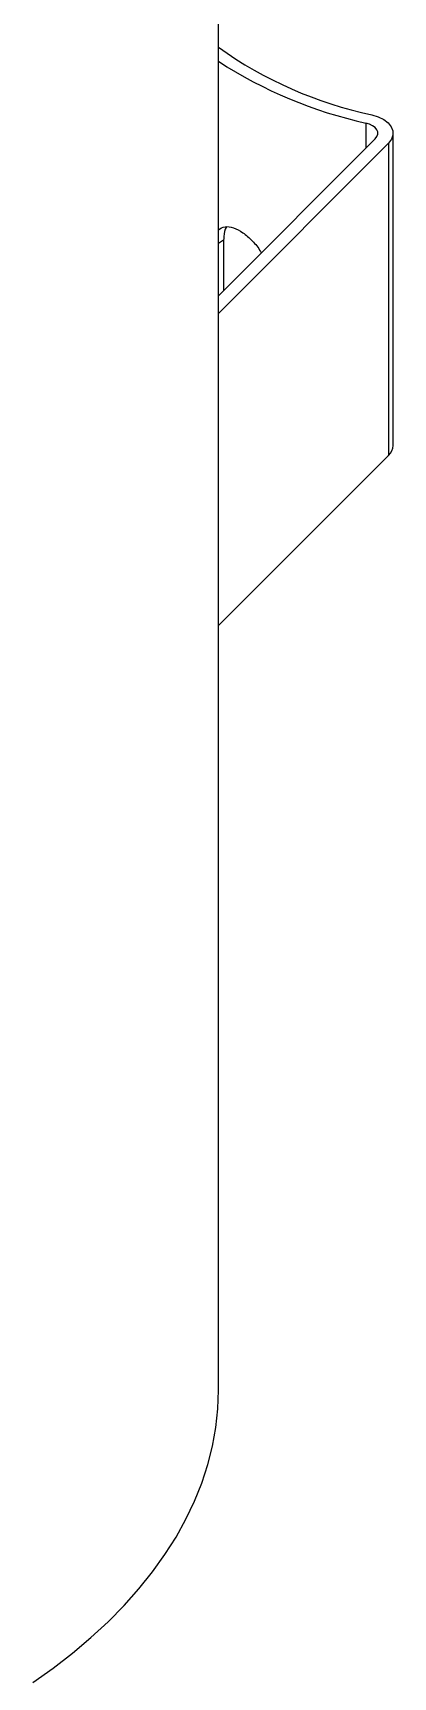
# Model space of a CAD drawing. Header units: millimetres. Extents: x 0 to 6631, y 0 to 4689.
# Drawn here: x 4704.5 to 4798.8, y 2741.8 to 3171.8 of the extents above; entities that cross this region are included whole.
import ezdxf

# ---------------------------------------------------------------- set-up
doc = ezdxf.new("R2010")
doc.units = ezdxf.units.MM
doc.header["$LTSCALE"] = 13
doc.layers.add('几何体', color=7, linetype='Continuous')

msp = doc.modelspace()

# ---------------------------------------------------------------- linework, layer by layer
at = {"layer": '几何体'}
for p, q in [((4753.1, 2816.82), (4753.1, 3336.3)), ((4791.71, 3148.22), (4791.71, 3141.66)), ((4753.1, 3103.06), (4794.15, 3144.1)), ((4798.82, 3063.89), (4798.82, 3145.55)), ((4797.62, 3142.95), (4753.1, 3098.44)), ((4797.62, 3142.95), (4797.62, 3061.3)), ((4753.1, 3116.84), (4754.47, 3117.63)), ((4754.47, 3117.63), (4754.47, 3104.43)), ((4797.62, 3061.3), (4753.1, 3016.79))]:
    msp.add_line(p, q, dxfattribs=at)
at = {"layer": '几何体', "flags": 128}
for points in [[(4794.15, 3144.1), (4794.59, 3144.67), (4794.8, 3145.27), (4794.79, 3145.88), (4794.55, 3146.48), (4794.1, 3147.04), (4793.46, 3147.53), (4792.65, 3147.93), (4791.71, 3148.22)], [(4793.21, 3150.36), (4794.9, 3149.84), (4796.36, 3149.12), (4797.52, 3148.24), (4798.34, 3147.23), (4798.76, 3146.15), (4798.78, 3145.05), (4798.39, 3143.96), (4797.62, 3142.95)], [(4704.54, 2740.33), (4709.88, 2744.13), (4714.94, 2748.05), (4719.72, 2752.09), (4724.21, 2756.24), (4728.4, 2760.49), (4732.27, 2764.84), (4735.84, 2769.28), (4739.08, 2773.8), (4742, 2778.39), (4744.58, 2783.05), (4746.83, 2787.77), (4748.74, 2792.53), (4750.31, 2797.34), (4751.53, 2802.18), (4752.4, 2807.04), (4752.93, 2811.93), (4753.1, 2816.82)]]:
    msp.add_lwpolyline(points, dxfattribs=at)
at = {"layer": '几何体'}
for centre, radius, start, end in [((4815.71, 3255.71), 107.73, 234.4713, 257.9489), ((4816.36, 3261.41), 115.84, 236.9042, 257.7141), ((4795.2, 3064), 3.63, 311.8448, 358.3583)]:
    msp.add_arc(centre, radius, start, end, dxfattribs=at)
for points, knots in [([(4753.1, 3120.31), (4753.64, 3120.64), (4754.72, 3121.3), (4756.99, 3120.96), (4759.52, 3119.67), (4761.97, 3117.47), (4763.66, 3115.54), (4764.23, 3114.38), (4764.3, 3114.25)], [0, 0, 0, 0, 0.19458, 0.390813, 0.586313, 0.78105, 0.976171, 1, 1, 1, 1]), ([(4755.26, 3121.02), (4755.22, 3120.98), (4754.73, 3120.47), (4754.53, 3119.18), (4754.49, 3117.94), (4754.47, 3117.63)], [0, 0, 0, 0, 0.068433, 0.7688521, 1, 1, 1, 1])]:
    msp.add_open_spline(points, degree=3, knots=knots, dxfattribs=at)

doc.saveas('drawing.dxf')
